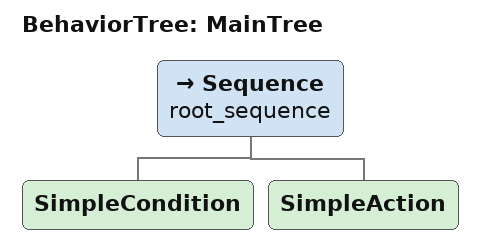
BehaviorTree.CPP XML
<root BTCPP_format="4">
    <BehaviorTree ID="MainTree">
        <Sequence name="root_sequence">
            <SimpleCondition/>
            <SimpleAction/>
        </Sequence>
    </BehaviorTree>
</root>
